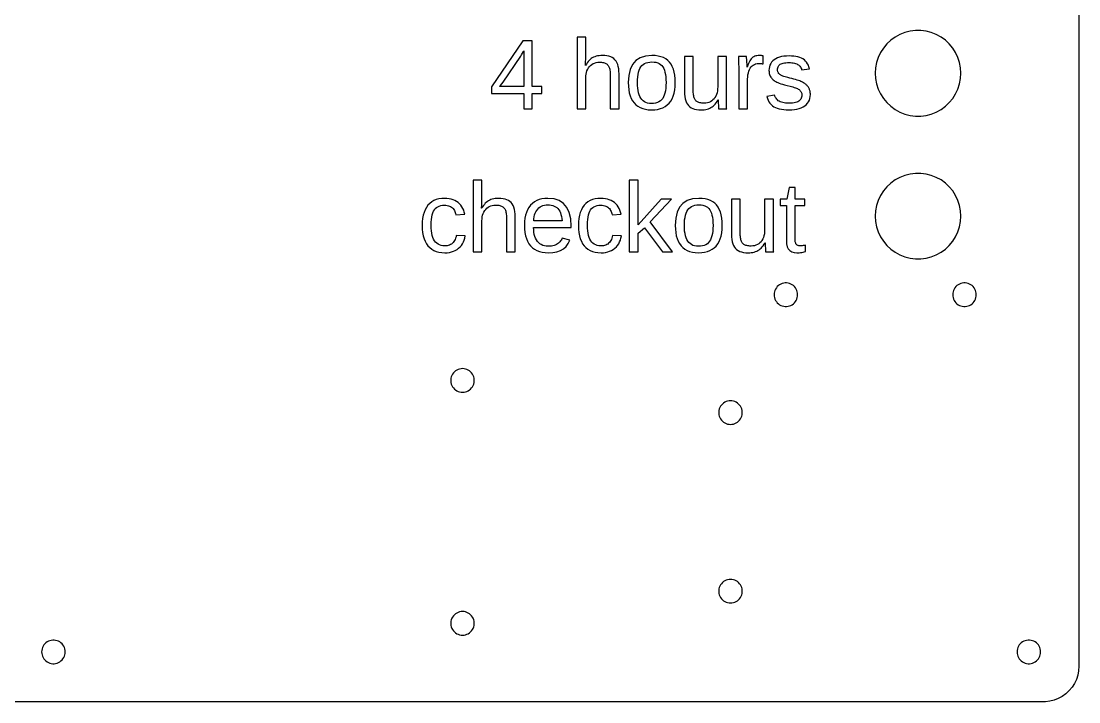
# Model space of a CAD drawing. Extents: x -144 to 144, y -100 to 100.
# Drawn here: x -4.5 to 143.5, y -100 to -4.7 of the extents above; entities that cross this region are included whole.
import ezdxf

# ---------------------------------------------------------------- set-up
doc = ezdxf.new("R2010")
doc.units = 0
doc.layers.get('0').update_dxf_attribs({"linetype": 'CONTINUOUS'})

msp = doc.modelspace()

# ---------------------------------------------------------------- linework, layer by layer
at = {"color": 7}
for points in [[(143.5, 95), (143.5, -95), (143.461, -95.6267), (143.343, -96.2434), (143.149, -96.8406), (142.882, -97.4088), (142.545, -97.9389), (142.145, -98.4227), (141.687, -98.8526), (141.179, -99.2216), (140.629, -99.5241), (140.045, -99.7553), (139.437, -99.9114), (138.814, -99.9901), (-138.814, -99.9901)], [(74.4975, -12.664), (74.5081, -12.383), (74.54, -12.119), (74.5932, -11.8719), (74.6676, -11.6418), (74.7633, -11.4286), (74.8803, -11.2323), (75.0185, -11.053), (75.1744, -10.8943), (75.3444, -10.7601), (75.5285, -10.6503), (75.7266, -10.5648), (75.9388, -10.5038), (76.1651, -10.4672), (76.4055, -10.455), (76.5658, -10.4586), (76.7158, -10.4695), (76.8555, -10.4875), (76.9849, -10.5128), (77.1041, -10.5453), (77.213, -10.5851), (77.3115, -10.632), (77.4012, -10.6864), (77.4834, -10.7491), (77.558, -10.82), (77.6252, -10.8991), (77.6848, -10.9865), (77.7369, -11.0821), (77.7815, -11.186), (77.8195, -11.3018), (77.8516, -11.4339), (77.8778, -11.5823), (77.8983, -11.7468), (77.9128, -11.9276), (77.9216, -12.1247), (77.9245, -12.338), (77.9245, -17), (79.1515, -17), (79.1515, -12.101), (79.1399, -11.7175), (79.1051, -11.3668), (79.0472, -11.049), (78.966, -10.7642), (78.8617, -10.5122), (78.7342, -10.2932), (78.5835, -10.107), (78.4084, -9.94916), (78.2075, -9.81558), (77.9809, -9.7063), (77.7287, -9.62129), (77.4507, -9.56058), (77.1469, -9.52415), (76.8175, -9.51201), (76.5807, -9.51889), (76.3559, -9.53952), (76.1431, -9.5739), (75.9424, -9.62206), (75.7537, -9.68394), (75.5771, -9.7596), (75.4125, -9.84901), (75.2575, -9.95285), (75.1089, -10.0724), (74.9669, -10.2075), (74.8313, -10.3584), (74.7022, -10.5249), (74.5796, -10.7071), (74.4635, -10.905), (74.4425, -10.905), (74.4735, -10.4), (74.4897, -10.0295), (74.497, -9.66899), (74.4975, -6.95201), (73.2765, -6.95201), (73.2765, -17), (74.4975, -17), (74.4975, -12.664)], [(122.124, -17.8937), (122.854, -17.7063), (123.555, -17.429), (124.215, -17.066), (124.825, -16.6231), (125.374, -16.1073), (125.854, -15.5267), (126.258, -14.8905), (126.579, -14.2087), (126.811, -13.4921), (126.953, -12.752), (127, -12), (126.953, -11.248), (126.811, -10.5079), (126.579, -9.79124), (126.258, -9.10947), (125.854, -8.47328), (125.374, -7.89272), (124.825, -7.37691), (124.215, -6.93402), (123.555, -6.57103), (122.854, -6.29366), (122.124, -6.10626), (121.377, -6.01183), (120.623, -6.01183), (119.876, -6.10626), (119.146, -6.29366), (118.445, -6.57103), (117.785, -6.93402), (117.175, -7.37691), (116.626, -7.89272), (116.146, -8.47328), (115.742, -9.10947), (115.421, -9.79124), (115.189, -10.5079), (115.047, -11.248), (115, -12), (115.047, -12.752), (115.189, -13.4921), (115.421, -14.2087), (115.742, -14.8905), (116.146, -15.5267), (116.626, -16.1073), (117.175, -16.6231), (117.785, -17.066), (118.445, -17.429), (119.146, -17.7063), (119.876, -17.8937), (120.623, -17.9882), (121.377, -17.9882), (122.124, -17.8937)], [(66.99, -14.827), (68.333, -14.827), (68.333, -13.864), (66.99, -13.864), (66.99, -7.464), (65.705, -7.464), (61.32, -13.881), (61.32, -14.827), (65.837, -14.827), (65.837, -17), (66.99, -17), (66.99, -14.827)], [(62.445, -13.864), (62.554, -13.729), (62.922, -13.23), (65.408, -9.60258), (65.5106, -9.43501), (65.7678, -8.97717), (65.8297, -8.85809), (65.837, -8.841), (65.837, -13.864), (62.445, -13.864)], [(84.1421, -17.1087), (84.5574, -17.051), (84.9413, -16.9548), (85.2939, -16.8201), (85.6151, -16.6469), (85.905, -16.4352), (86.1635, -16.185), (86.389, -15.8952), (86.5798, -15.5652), (86.7359, -15.1951), (86.8574, -14.7849), (86.9441, -14.3344), (86.9961, -13.8438), (87.0135, -13.313), (86.9972, -12.7773), (86.9485, -12.2833), (86.8673, -11.831), (86.7536, -11.4204), (86.6074, -11.0516), (86.4287, -10.7244), (86.2175, -10.439), (85.9722, -10.1931), (85.6905, -9.98497), (85.3724, -9.8147), (85.018, -9.68227), (84.6272, -9.58768), (84.2, -9.53093), (83.7365, -9.51201), (82.8618, -9.58958), (82.1216, -9.8223), (81.5161, -10.2101), (81.0451, -10.7531), (80.7086, -11.4513), (80.5068, -12.3046), (80.4395, -13.313), (80.4563, -13.8246), (80.5066, -14.3007), (80.5905, -14.7411), (80.7079, -15.146), (80.8589, -15.5153), (81.0434, -15.8489), (81.2615, -16.147), (81.5127, -16.4073), (81.7961, -16.6275), (82.1116, -16.8077), (82.4594, -16.9478), (82.8392, -17.0479), (83.2513, -17.108), (83.6955, -17.128), (84.1421, -17.1087)], [(90.8651, -17.1216), (91.0839, -17.1023), (91.2917, -17.0701), (91.4885, -17.0251), (91.6744, -16.9673), (91.8494, -16.8966), (92.0135, -16.813), (92.1693, -16.7137), (92.3197, -16.5962), (92.4647, -16.4606), (92.6043, -16.3069), (92.7384, -16.1351), (92.8672, -15.9451), (92.9904, -15.737), (93.0105, -15.737), (93.0585, -16.9496), (93.0645, -17), (94.2175, -17), (94.2066, -16.8979), (94.1974, -16.755), (94.1898, -16.5714), (94.184, -16.3469), (94.1798, -16.0817), (94.1765, -15.429), (94.1765, -9.64001), (92.9555, -9.64001), (92.9555, -13.901), (92.945, -14.1983), (92.9137, -14.4764), (92.8616, -14.7354), (92.7886, -14.9753), (92.6947, -15.196), (92.58, -15.3976), (92.4445, -15.58), (92.2908, -15.7405), (92.1218, -15.8763), (91.9376, -15.9875), (91.738, -16.0739), (91.5231, -16.1356), (91.2929, -16.1727), (91.0475, -16.185), (90.8803, -16.1814), (90.725, -16.1706), (90.5816, -16.1527), (90.4502, -16.1275), (90.3307, -16.0952), (90.2231, -16.0557), (90.1275, -16.009), (90.0415, -15.9539), (89.9625, -15.8896), (89.8904, -15.8161), (89.8253, -15.7336), (89.767, -15.6419), (89.7158, -15.541), (89.6714, -15.431), (89.6335, -15.3098), (89.6014, -15.1752), (89.5751, -15.0272), (89.5547, -14.866), (89.5401, -14.6913), (89.5314, -14.5033), (89.5285, -14.302), (89.5285, -9.64001), (88.3015, -9.64001), (88.3015, -14.539), (88.3129, -14.919), (88.3472, -15.267), (88.4045, -15.583), (88.4846, -15.867), (88.5877, -16.119), (88.7136, -16.339), (88.8625, -16.527), (89.0363, -16.6865), (89.2366, -16.8214), (89.4634, -16.9318), (89.7167, -17.0176), (89.9964, -17.0789), (90.3027, -17.1157), (90.6355, -17.128), (90.8651, -17.1216)], [(97.1204, -13.166), (97.1285, -12.8282), (97.1529, -12.5134), (97.1935, -12.2219), (97.2504, -11.9534), (97.3235, -11.7081), (97.4128, -11.486), (97.5184, -11.287), (97.6394, -11.113), (97.775, -10.9657), (97.9251, -10.8452), (98.0898, -10.7515), (98.2691, -10.6846), (98.463, -10.6444), (98.6714, -10.631), (98.7836, -10.6324), (98.8891, -10.6366), (98.9881, -10.6435), (99.0806, -10.6532), (99.1664, -10.6657), (99.2457, -10.681), (99.3184, -10.699), (99.3184, -9.58), (99.2472, -9.56197), (99.1762, -9.54671), (99.1056, -9.53421), (99.0353, -9.52449), (98.9654, -9.51756), (98.8957, -9.5134), (98.8264, -9.51201), (98.6362, -9.51907), (98.4586, -9.54025), (98.2936, -9.57556), (98.1414, -9.62498), (98.0017, -9.68854), (97.8748, -9.7662), (97.7604, -9.858), (97.6542, -9.96902), (97.5516, -10.1044), (97.4526, -10.2641), (97.3572, -10.448), (97.2653, -10.6564), (97.1771, -10.889), (97.0924, -11.146), (97.0654, -11.146), (97.061, -10.9202), (97.0379, -10.2748), (97.0114, -9.64001), (95.8584, -9.64001), (95.8785, -10.1632), (95.8919, -10.6596), (95.8986, -11.1292), (95.8994, -17), (97.1204, -17), (97.1204, -13.166)], [(103.33, -17.1166), (103.696, -17.0823), (104.037, -17.0251), (104.352, -16.9451), (104.641, -16.8423), (104.904, -16.7166), (105.142, -16.568), (105.351, -16.3984), (105.527, -16.2094), (105.672, -16.0011), (105.784, -15.7736), (105.865, -15.5267), (105.913, -15.2605), (105.929, -14.975), (105.926, -14.8572), (105.918, -14.7431), (105.904, -14.6328), (105.884, -14.5262), (105.859, -14.4234), (105.828, -14.3243), (105.792, -14.229), (105.751, -14.1371), (105.705, -14.0484), (105.655, -13.9629), (105.6, -13.8804), (105.54, -13.8011), (105.476, -13.725), (105.407, -13.652), (105.332, -13.5815), (105.25, -13.5128), (105.16, -13.446), (105.063, -13.381), (104.959, -13.3178), (104.847, -13.2565), (104.728, -13.197), (104.594, -13.1374), (104.438, -13.0763), (104.26, -13.0136), (104.059, -12.9495), (103.836, -12.8839), (103.591, -12.8167), (103.323, -12.748), (103.043, -12.6788), (102.793, -12.614), (102.571, -12.5536), (102.378, -12.4976), (102.214, -12.446), (102.079, -12.3988), (101.973, -12.356), (101.885, -12.3142), (101.802, -12.27), (101.727, -12.2233), (101.657, -12.1741), (101.595, -12.1225), (101.538, -12.0685), (101.488, -12.012), (101.445, -11.9518), (101.408, -11.8873), (101.378, -11.8184), (101.355, -11.7451), (101.338, -11.6674), (101.328, -11.5854), (101.325, -11.499), (101.333, -11.3602), (101.357, -11.2319), (101.398, -11.114), (101.454, -11.0066), (101.527, -10.9096), (101.616, -10.8231), (101.721, -10.747), (101.843, -10.681), (101.983, -10.625), (102.141, -10.5793), (102.317, -10.5437), (102.511, -10.5183), (102.722, -10.5031), (102.951, -10.498), (103.16, -10.5033), (103.356, -10.5193), (103.54, -10.5459), (103.711, -10.5832), (103.87, -10.6312), (104.016, -10.6898), (104.15, -10.759), (104.271, -10.8382), (104.378, -10.9268), (104.471, -11.0246), (104.549, -11.1317), (104.614, -11.2482), (104.665, -11.3739), (104.701, -11.509), (105.799, -11.373), (105.734, -11.1144), (105.647, -10.8768), (105.538, -10.6602), (105.408, -10.4646), (105.257, -10.2901), (105.084, -10.1365), (104.889, -10.004), (104.674, -9.89046), (104.438, -9.79437), (104.181, -9.71576), (103.905, -9.65462), (103.607, -9.61095), (103.289, -9.58475), (102.951, -9.576), (102.571, -9.58669), (102.218, -9.6187), (101.892, -9.67207), (101.593, -9.74678), (101.321, -9.84285), (101.075, -9.96025), (100.856, -10.099), (100.666, -10.2581), (100.504, -10.4367), (100.372, -10.6347), (100.27, -10.8522), (100.197, -11.089), (100.153, -11.3453), (100.138, -11.621), (100.143, -11.7719), (100.159, -11.9158), (100.184, -12.0528), (100.22, -12.183), (100.267, -12.3062), (100.323, -12.4226), (100.39, -12.532), (100.466, -12.6357), (100.55, -12.7349), (100.642, -12.8296), (100.742, -12.9198), (100.85, -13.0054), (100.966, -13.0865), (101.089, -13.163), (101.229, -13.2375), (101.394, -13.3124), (101.584, -13.3877), (101.799, -13.4634), (102.039, -13.5395), (102.303, -13.6161), (103.473, -13.923), (103.657, -13.9749), (103.825, -14.0308), (103.979, -14.0905), (104.117, -14.154), (104.24, -14.2215), (104.349, -14.2928), (104.442, -14.368), (104.522, -14.4485), (104.589, -14.5355), (104.644, -14.6292), (104.687, -14.7295), (104.718, -14.8364), (104.736, -14.9499), (104.742, -15.07), (104.733, -15.2254), (104.707, -15.3694), (104.662, -15.5018), (104.6, -15.6228), (104.521, -15.7324), (104.423, -15.8304), (104.308, -15.917), (104.174, -15.9918), (104.019, -16.0551), (103.844, -16.1069), (103.648, -16.1472), (103.432, -16.176), (103.195, -16.1933), (102.938, -16.199), (102.696, -16.1934), (102.47, -16.1766), (102.259, -16.1485), (102.064, -16.1092), (101.884, -16.0587), (101.72, -15.997), (101.572, -15.924), (101.438, -15.839), (101.318, -15.7411), (101.212, -15.6304), (101.119, -15.5069), (101.04, -15.3704), (100.975, -15.2211), (100.923, -15.059), (99.845, -15.269), (99.9199, -15.5321), (100.016, -15.7746), (100.134, -15.9964), (100.272, -16.1975), (100.432, -16.378), (100.614, -16.5378), (100.816, -16.677), (101.042, -16.7967), (101.294, -16.8979), (101.571, -16.9807), (101.874, -17.0452), (102.203, -17.0912), (102.558, -17.1188), (102.938, -17.128), (103.33, -17.1166)], [(83.4035, -16.2111), (83.1467, -16.1664), (82.912, -16.0919), (82.6995, -15.9876), (82.509, -15.8536), (82.3407, -15.6897), (82.1945, -15.496), (82.069, -15.2727), (81.9628, -15.0199), (81.8759, -14.7375), (81.8084, -14.4256), (81.7601, -14.0843), (81.7311, -13.7134), (81.7215, -13.313), (81.7313, -12.9023), (81.7607, -12.5239), (81.8096, -12.1779), (81.8782, -11.8642), (81.9664, -11.5828), (82.0741, -11.3337), (82.2015, -11.117), (82.3508, -10.9305), (82.5244, -10.7727), (82.7224, -10.6436), (82.9447, -10.5431), (83.1913, -10.4714), (83.4622, -10.4284), (83.7575, -10.414), (84.0503, -10.4281), (84.318, -10.4702), (84.5604, -10.5406), (84.7777, -10.639), (84.9698, -10.7655), (85.1367, -10.9202), (85.2785, -11.103), (85.3987, -11.3168), (85.5004, -11.5646), (85.5836, -11.8464), (85.6483, -12.1621), (85.6945, -12.5118), (85.7222, -12.8954), (85.7315, -13.313), (85.7218, -13.7256), (85.6929, -14.1058), (85.6446, -14.4536), (85.577, -14.7688), (85.4902, -15.0517), (85.384, -15.3021), (85.2585, -15.52), (85.1105, -15.7073), (84.9368, -15.8658), (84.7373, -15.9955), (84.5122, -16.0963), (84.2613, -16.1684), (83.9848, -16.2116), (83.6825, -16.226), (83.4035, -16.2111)], [(122.124, -37.8937), (122.854, -37.7063), (123.555, -37.429), (124.215, -37.066), (124.825, -36.6231), (125.374, -36.1073), (125.854, -35.5267), (126.258, -34.8905), (126.579, -34.2087), (126.811, -33.4921), (126.953, -32.752), (127, -32), (126.953, -31.248), (126.811, -30.5079), (126.579, -29.7912), (126.258, -29.1095), (125.854, -28.4733), (125.374, -27.8927), (124.825, -27.3769), (124.215, -26.934), (123.555, -26.571), (122.854, -26.2937), (122.124, -26.1063), (121.377, -26.0118), (120.623, -26.0118), (119.876, -26.1063), (119.146, -26.2937), (118.445, -26.571), (117.785, -26.934), (117.175, -27.3769), (116.626, -27.8927), (116.146, -28.4733), (115.742, -29.1095), (115.421, -29.7912), (115.189, -30.5079), (115.047, -31.248), (115, -32), (115.047, -32.752), (115.189, -33.4921), (115.421, -34.2087), (115.742, -34.8905), (116.146, -35.5267), (116.626, -36.1073), (117.175, -36.6231), (117.785, -37.066), (118.445, -37.429), (119.146, -37.7063), (119.876, -37.8937), (120.623, -37.9882), (121.377, -37.9882), (122.124, -37.8937)], [(59.9672, -32.664), (59.9779, -32.383), (60.0098, -32.119), (60.0629, -31.8719), (60.1374, -31.6418), (60.2331, -31.4286), (60.35, -31.2323), (60.4882, -31.053), (60.6441, -30.8943), (60.8141, -30.7601), (60.9982, -30.6503), (61.1963, -30.5648), (61.4086, -30.5038), (61.6349, -30.4672), (61.8752, -30.455), (62.0355, -30.4586), (62.1855, -30.4695), (62.3252, -30.4875), (62.4547, -30.5128), (62.5738, -30.5453), (62.6827, -30.5851), (62.7812, -30.632), (62.8709, -30.6864), (62.9531, -30.7491), (63.0277, -30.82), (63.0949, -30.8991), (63.1545, -30.9865), (63.2066, -31.0821), (63.2512, -31.186), (63.2892, -31.3018), (63.3213, -31.4339), (63.3475, -31.5823), (63.368, -31.7468), (63.3826, -31.9276), (63.3913, -32.1247), (63.3942, -32.338), (63.3942, -37), (64.6212, -37), (64.6212, -32.101), (64.6096, -31.7175), (64.5749, -31.3668), (64.5169, -31.049), (64.4358, -30.7642), (64.3315, -30.5122), (64.2039, -30.2932), (64.0532, -30.107), (63.8781, -29.9492), (63.6772, -29.8156), (63.4507, -29.7063), (63.1984, -29.6213), (62.9204, -29.5606), (62.6167, -29.5242), (62.2872, -29.512), (62.0504, -29.5189), (61.8256, -29.5395), (61.6129, -29.5739), (61.4121, -29.6221), (61.2235, -29.6839), (61.0468, -29.7596), (60.8822, -29.849), (60.7272, -29.9529), (60.5786, -30.0724), (60.4366, -30.2075), (60.301, -30.3584), (60.1719, -30.5249), (60.0493, -30.7071), (59.9332, -30.905), (59.9122, -30.905), (59.9432, -30.4), (59.9594, -30.0295), (59.9668, -29.669), (59.9672, -26.952), (58.7462, -26.952), (58.7462, -37), (59.9672, -37), (59.9672, -32.664)], [(81.8084, -34.381), (82.7184, -33.64), (85.2144, -37), (86.6444, -37), (83.4974, -32.803), (86.4874, -29.64), (85.0574, -29.64), (81.8084, -33.211), (81.8084, -26.952), (80.5884, -26.952), (80.5884, -37), (81.8084, -37), (81.8084, -34.381)], [(104.204, -37.1247), (104.382, -37.1147), (104.559, -37.0981), (104.734, -37.0748), (104.908, -37.0448), (105.082, -37.0082), (105.254, -36.965), (105.254, -36.063), (105.127, -36.0882), (105.01, -36.1095), (104.902, -36.127), (104.802, -36.1406), (104.711, -36.1503), (104.629, -36.1561), (104.556, -36.158), (104.44, -36.1536), (104.334, -36.1405), (104.239, -36.1185), (104.154, -36.0878), (104.079, -36.0483), (104.015, -36), (103.961, -35.943), (103.915, -35.8751), (103.877, -35.7942), (103.845, -35.7003), (103.821, -35.5935), (103.804, -35.4736), (103.793, -35.3408), (103.79, -35.195), (103.79, -30.528), (105.132, -30.528), (105.132, -29.64), (103.79, -29.64), (103.79, -27.976), (102.976, -27.976), (102.616, -29.64), (101.721, -29.64), (101.721, -30.528), (102.569, -30.528), (102.569, -35.456), (102.598, -35.8996), (102.688, -36.2749), (102.836, -36.582), (103.044, -36.8209), (103.312, -36.9915), (103.639, -37.0939), (104.026, -37.128), (104.204, -37.1247)], [(55.0935, -37.1149), (55.4033, -37.0758), (55.6964, -37.0106), (55.9729, -36.9194), (56.2326, -36.802), (56.4756, -36.6585), (56.702, -36.489), (56.9073, -36.2976), (57.0874, -36.0885), (57.2421, -35.8618), (57.3715, -35.6173), (57.4757, -35.3552), (57.5545, -35.0755), (57.608, -34.778), (56.374, -34.696), (56.3377, -34.9018), (56.2875, -35.0918), (56.2236, -35.2661), (56.1459, -35.4245), (56.0544, -35.5671), (55.9491, -35.694), (55.83, -35.805), (55.6999, -35.9005), (55.5609, -35.9813), (55.4132, -36.0475), (55.2566, -36.0989), (55.0912, -36.1356), (54.917, -36.1577), (54.734, -36.165), (54.4759, -36.1506), (54.2371, -36.1074), (54.0175, -36.0353), (53.8173, -35.9345), (53.6362, -35.8048), (53.4745, -35.6463), (53.332, -35.459), (53.2089, -35.2418), (53.1047, -34.9935), (53.0195, -34.7141), (52.9532, -34.4037), (52.9059, -34.0622), (52.8775, -33.6896), (52.868, -33.286), (52.8769, -32.8675), (52.9037, -32.4849), (52.9483, -32.1385), (53.0107, -31.828), (53.091, -31.5537), (53.1891, -31.3153), (53.305, -31.113), (53.4411, -30.9419), (53.5993, -30.7971), (53.7794, -30.6786), (53.9816, -30.5865), (54.2057, -30.5207), (54.4518, -30.4812), (54.72, -30.468), (54.9184, -30.4755), (55.1034, -30.4978), (55.275, -30.535), (55.4331, -30.5872), (55.5779, -30.6542), (55.7091, -30.7362), (55.827, -30.833), (55.9324, -30.9422), (56.0258, -31.0618), (56.1073, -31.1918), (56.1767, -31.3323), (56.2341, -31.4831), (56.2796, -31.6443), (56.313, -31.816), (57.567, -31.72), (57.5011, -31.4342), (57.4125, -31.1665), (57.3013, -30.917), (57.1675, -30.6856), (57.011, -30.4723), (56.8318, -30.2771), (56.63, -30.1), (56.409, -29.944), (56.1724, -29.812), (55.92, -29.704), (55.652, -29.62), (55.3684, -29.56), (55.069, -29.524), (54.754, -29.512), (54.3324, -29.5319), (53.9398, -29.5915), (53.576, -29.6909), (53.2412, -29.83), (52.9352, -30.0089), (52.6582, -30.2276), (52.41, -30.486), (52.1932, -30.7822), (52.0098, -31.1143), (51.8598, -31.4823), (51.7431, -31.8862), (51.6597, -32.3259), (51.6097, -32.8015), (51.593, -33.313), (51.6096, -33.8282), (51.6594, -34.307), (51.7425, -34.7493), (51.8588, -35.1551), (52.0083, -35.5245), (52.191, -35.8575), (52.407, -36.154), (52.6545, -36.4124), (52.9319, -36.6311), (53.2392, -36.81), (53.5763, -36.9491), (53.9433, -37.0485), (54.3402, -37.1081), (54.767, -37.128), (55.0935, -37.1149)], [(69.8882, -37.0924), (70.4536, -36.9858), (70.9505, -36.808), (71.3788, -36.5592), (71.7385, -36.2392), (72.0296, -35.8482), (72.2522, -35.386), (71.1812, -35.08), (71.1263, -35.2168), (71.0588, -35.3467), (70.9786, -35.4696), (70.8857, -35.5856), (70.7802, -35.6947), (70.662, -35.7968), (70.5312, -35.892), (70.3876, -35.9772), (70.231, -36.0492), (70.0616, -36.1082), (69.8791, -36.1541), (69.6838, -36.1868), (69.4754, -36.2065), (69.2542, -36.213), (68.9763, -36.1991), (68.7181, -36.1572), (68.4796, -36.0874), (68.2607, -35.9897), (68.0616, -35.864), (67.882, -35.7105), (67.7222, -35.529), (67.5832, -35.3216), (67.4656, -35.0906), (67.3693, -34.8363), (67.2944, -34.5584), (67.241, -34.2571), (67.2089, -33.9323), (67.1982, -33.584), (72.4492, -33.584), (72.4492, -33.421), (72.383, -32.3839), (72.1845, -31.5064), (71.8536, -30.7884), (71.3903, -30.23), (70.7946, -29.8311), (70.0666, -29.5918), (69.2062, -29.512), (68.7686, -29.5318), (68.3607, -29.5913), (67.9828, -29.6904), (67.6346, -29.8291), (67.3163, -30.0074), (67.0278, -30.2254), (66.7692, -30.483), (66.5429, -30.7775), (66.3514, -31.1066), (66.1947, -31.4704), (66.0729, -31.8688), (65.9858, -32.3019), (65.9336, -32.7696), (65.9162, -33.272), (65.9336, -33.7999), (65.9858, -34.2892), (66.0729, -34.7401), (66.1947, -35.1523), (66.3514, -35.5261), (66.5429, -35.8613), (66.7692, -36.158), (67.0288, -36.4154), (67.3202, -36.6331), (67.6434, -36.8113), (67.9984, -36.9498), (68.3852, -37.0488), (68.8038, -37.1082), (69.2542, -37.128), (69.8882, -37.0924)], [(76.9607, -37.1149), (77.2705, -37.0758), (77.5636, -37.0106), (77.8401, -36.9194), (78.0998, -36.802), (78.3428, -36.6585), (78.5692, -36.489), (78.7745, -36.2976), (78.9546, -36.0885), (79.1093, -35.8618), (79.2387, -35.6173), (79.3428, -35.3552), (79.4217, -35.0755), (79.4752, -34.778), (78.2412, -34.696), (78.2048, -34.9018), (78.1547, -35.0918), (78.0908, -35.2661), (78.0131, -35.4245), (77.9216, -35.5671), (77.8163, -35.694), (77.6972, -35.805), (77.5671, -35.9005), (77.4281, -35.9813), (77.2804, -36.0475), (77.1238, -36.0989), (76.9584, -36.1356), (76.7842, -36.1577), (76.6012, -36.165), (76.3431, -36.1506), (76.1043, -36.1074), (75.8847, -36.0353), (75.6844, -35.9345), (75.5034, -35.8048), (75.3417, -35.6463), (75.1992, -35.459), (75.0761, -35.2418), (74.9719, -34.9935), (74.8867, -34.7141), (74.8204, -34.4037), (74.7731, -34.0622), (74.7446, -33.6896), (74.7352, -33.286), (74.7441, -32.8675), (74.7709, -32.4849), (74.8154, -32.1385), (74.8779, -31.828), (74.9581, -31.5537), (75.0562, -31.3153), (75.1722, -31.113), (75.3083, -30.9419), (75.4665, -30.7971), (75.6466, -30.6786), (75.8488, -30.5865), (76.0729, -30.5207), (76.319, -30.4812), (76.5872, -30.468), (76.7856, -30.4755), (76.9706, -30.4978), (77.1422, -30.535), (77.3003, -30.5872), (77.445, -30.6542), (77.5763, -30.7362), (77.6942, -30.833), (77.7996, -30.9422), (77.893, -31.0618), (77.9745, -31.1918), (78.0439, -31.3323), (78.1013, -31.4831), (78.1467, -31.6443), (78.1802, -31.816), (79.4342, -31.72), (79.3683, -31.4342), (79.2797, -31.1665), (79.1685, -30.917), (79.0347, -30.6856), (78.8782, -30.4723), (78.699, -30.2771), (78.4972, -30.1), (78.2762, -29.944), (78.0396, -29.812), (77.7872, -29.704), (77.5192, -29.62), (77.2355, -29.56), (76.9362, -29.524), (76.6212, -29.512), (76.1996, -29.5319), (75.807, -29.5915), (75.4432, -29.6909), (75.1084, -29.83), (74.8024, -30.0089), (74.5253, -30.2276), (74.2772, -30.486), (74.0604, -30.7822), (73.877, -31.1143), (73.727, -31.4823), (73.6102, -31.8862), (73.5269, -32.3259), (73.4769, -32.8015), (73.4602, -33.313), (73.4768, -33.8282), (73.5266, -34.307), (73.6097, -34.7493), (73.726, -35.1551), (73.8755, -35.5245), (74.0582, -35.8575), (74.2742, -36.154), (74.5217, -36.4124), (74.7991, -36.6311), (75.1063, -36.81), (75.4435, -36.9491), (75.8105, -37.0485), (76.2074, -37.1081), (76.6342, -37.128), (76.9607, -37.1149)], [(90.7173, -37.1087), (91.1326, -37.051), (91.5165, -36.9548), (91.869, -36.8201), (92.1903, -36.6469), (92.4801, -36.4352), (92.7387, -36.185), (92.9642, -35.8952), (93.155, -35.5652), (93.3111, -35.1951), (93.4326, -34.7849), (93.5193, -34.3344), (93.5713, -33.8438), (93.5887, -33.313), (93.5724, -32.7773), (93.5237, -32.2833), (93.4425, -31.831), (93.3288, -31.4204), (93.1826, -31.0516), (93.0039, -30.7244), (92.7927, -30.439), (92.5473, -30.1931), (92.2657, -29.985), (91.9476, -29.8147), (91.5932, -29.6823), (91.2024, -29.5877), (90.7752, -29.5309), (90.3117, -29.512), (89.437, -29.5896), (88.6968, -29.8223), (88.0912, -30.2101), (87.6203, -30.7531), (87.2838, -31.4513), (87.082, -32.3046), (87.0147, -33.313), (87.0314, -33.8246), (87.0818, -34.3007), (87.1657, -34.7411), (87.2831, -35.146), (87.4341, -35.5153), (87.6186, -35.8489), (87.8367, -36.147), (88.0879, -36.4073), (88.3713, -36.6275), (88.6868, -36.8077), (89.0346, -36.9478), (89.4144, -37.0479), (89.8265, -37.108), (90.2707, -37.128), (90.7173, -37.1087)], [(67.2112, -32.648), (67.2327, -32.3594), (67.2738, -32.089), (67.3345, -31.8368), (67.4148, -31.6028), (67.5147, -31.387), (67.6342, -31.1894), (67.7732, -31.01), (67.9296, -30.8519), (68.1011, -30.7181), (68.2877, -30.6086), (68.4895, -30.5235), (68.7063, -30.4627), (68.9382, -30.4262), (69.1852, -30.414), (69.439, -30.4249), (69.6753, -30.4577), (69.8941, -30.5123), (70.0954, -30.5887), (70.2792, -30.687), (70.4454, -30.8071), (70.5942, -30.949), (70.7266, -31.1145), (70.843, -31.3057), (70.9436, -31.5226), (71.0283, -31.7653), (71.0972, -32.0338), (71.1501, -32.328), (71.1872, -32.648), (67.2112, -32.648)], [(89.9787, -36.2111), (89.7219, -36.1664), (89.4872, -36.0919), (89.2747, -35.9876), (89.0842, -35.8536), (88.9159, -35.6897), (88.7697, -35.496), (88.6442, -35.2727), (88.538, -35.0199), (88.4511, -34.7375), (88.3836, -34.4256), (88.3353, -34.0843), (88.3063, -33.7134), (88.2967, -33.313), (88.3065, -32.9023), (88.3359, -32.5239), (88.3848, -32.1779), (88.4534, -31.8642), (88.5416, -31.5828), (88.6493, -31.3337), (88.7767, -31.117), (88.926, -30.9305), (89.0996, -30.7727), (89.2976, -30.6436), (89.5199, -30.5431), (89.7665, -30.4714), (90.0374, -30.4284), (90.3327, -30.414), (90.6255, -30.4281), (90.8932, -30.4702), (91.1356, -30.5406), (91.3529, -30.639), (91.545, -30.7655), (91.7119, -30.9202), (91.8537, -31.103), (91.9739, -31.3168), (92.0756, -31.5646), (92.1588, -31.8464), (92.2235, -32.1621), (92.2697, -32.5118), (92.2974, -32.8954), (92.3067, -33.313), (92.297, -33.7256), (92.2681, -34.1058), (92.2198, -34.4536), (92.1522, -34.7688), (92.0654, -35.0517), (91.9592, -35.3021), (91.8337, -35.52), (91.6857, -35.7073), (91.512, -35.8658), (91.3125, -35.9955), (91.0874, -36.0963), (90.8365, -36.1684), (90.56, -36.2116), (90.2577, -36.226), (89.9787, -36.2111)], [(97.4403, -37.1216), (97.6591, -37.1023), (97.8669, -37.0701), (98.0637, -37.0251), (98.2496, -36.9673), (98.4246, -36.8966), (98.5887, -36.813), (98.7445, -36.7137), (98.8949, -36.5962), (99.0399, -36.4606), (99.1795, -36.3069), (99.3136, -36.1351), (99.4424, -35.9451), (99.5656, -35.737), (99.5856, -35.737), (99.6337, -36.9496), (99.6396, -37), (100.793, -37), (100.782, -36.8979), (100.773, -36.755), (100.765, -36.5714), (100.759, -36.3469), (100.755, -36.0817), (100.752, -35.429), (100.752, -29.64), (99.5307, -29.64), (99.5307, -33.901), (99.5202, -34.1983), (99.4889, -34.4764), (99.4368, -34.7354), (99.3638, -34.9753), (99.2699, -35.196), (99.1552, -35.3976), (99.0197, -35.58), (98.866, -35.7405), (98.697, -35.8763), (98.5128, -35.9875), (98.3132, -36.0739), (98.0983, -36.1356), (97.8681, -36.1727), (97.6227, -36.185), (97.4555, -36.1814), (97.3002, -36.1706), (97.1568, -36.1527), (97.0254, -36.1275), (96.9059, -36.0952), (96.7983, -36.0557), (96.7027, -36.009), (96.6167, -35.9539), (96.5377, -35.8896), (96.4656, -35.8161), (96.4005, -35.7336), (96.3422, -35.6419), (96.291, -35.541), (96.2466, -35.431), (96.2087, -35.3098), (96.1766, -35.1752), (96.1503, -35.0272), (96.1299, -34.866), (96.1153, -34.6913), (96.1066, -34.5033), (96.1037, -34.302), (96.1037, -29.64), (94.8766, -29.64), (94.8766, -34.539), (94.8881, -34.919), (94.9224, -35.267), (94.9797, -35.583), (95.0598, -35.867), (95.1629, -36.119), (95.2888, -36.339), (95.4377, -36.527), (95.6115, -36.6865), (95.8118, -36.8214), (96.0386, -36.9318), (96.2919, -37.0176), (96.5716, -37.0789), (96.8779, -37.1157), (97.2106, -37.128), (97.4403, -37.1216)], [(102.809, -44.6208), (103.01, -44.5692), (103.203, -44.493), (103.384, -44.3931), (103.552, -44.2713), (103.703, -44.1295), (103.835, -43.9698), (103.946, -43.7949), (104.034, -43.6074), (104.098, -43.4103), (104.137, -43.2068), (104.15, -43), (104.137, -42.7932), (104.098, -42.5897), (104.034, -42.3926), (103.946, -42.2051), (103.835, -42.0302), (103.703, -41.8705), (103.552, -41.7287), (103.384, -41.6069), (103.203, -41.507), (103.01, -41.4308), (102.809, -41.3792), (102.604, -41.3532), (102.396, -41.3532), (102.191, -41.3792), (101.99, -41.4308), (101.797, -41.507), (101.616, -41.6069), (101.448, -41.7287), (101.297, -41.8705), (101.165, -42.0302), (101.054, -42.2051), (100.966, -42.3926), (100.902, -42.5897), (100.863, -42.7932), (100.85, -43), (100.863, -43.2068), (100.902, -43.4103), (100.966, -43.6074), (101.054, -43.7949), (101.165, -43.9698), (101.297, -44.1295), (101.448, -44.2713), (101.616, -44.3931), (101.797, -44.493), (101.99, -44.5692), (102.191, -44.6208), (102.396, -44.6467), (102.604, -44.6467), (102.809, -44.6208)], [(127.809, -44.6208), (128.01, -44.5692), (128.203, -44.493), (128.384, -44.3931), (128.552, -44.2713), (128.703, -44.1295), (128.835, -43.9698), (128.946, -43.7949), (129.034, -43.6074), (129.098, -43.4103), (129.137, -43.2068), (129.15, -43), (129.137, -42.7932), (129.098, -42.5897), (129.034, -42.3926), (128.946, -42.2051), (128.835, -42.0302), (128.703, -41.8705), (128.552, -41.7287), (128.384, -41.6069), (128.203, -41.507), (128.01, -41.4308), (127.809, -41.3792), (127.604, -41.3532), (127.396, -41.3532), (127.191, -41.3792), (126.99, -41.4308), (126.797, -41.507), (126.616, -41.6069), (126.448, -41.7287), (126.297, -41.8705), (126.165, -42.0302), (126.054, -42.2051), (125.966, -42.3926), (125.902, -42.5897), (125.863, -42.7932), (125.85, -43), (125.863, -43.2068), (125.902, -43.4103), (125.966, -43.6074), (126.054, -43.7949), (126.165, -43.9698), (126.297, -44.1295), (126.448, -44.2713), (126.616, -44.3931), (126.797, -44.493), (126.99, -44.5692), (127.191, -44.6208), (127.396, -44.6467), (127.604, -44.6467), (127.809, -44.6208)], [(57.4568, -56.637), (57.6603, -56.5982), (57.8574, -56.5341), (58.0449, -56.4459), (58.2198, -56.3349), (58.3795, -56.2028), (58.5213, -56.0518), (58.6431, -55.8841), (58.743, -55.7025), (58.8192, -55.5099), (58.8708, -55.3092), (58.8967, -55.1036), (58.8967, -54.8964), (58.8708, -54.6908), (58.8192, -54.4901), (58.743, -54.2975), (58.6431, -54.1159), (58.5213, -53.9483), (58.3795, -53.7972), (58.2198, -53.6651), (58.0449, -53.5541), (57.8574, -53.4659), (57.6603, -53.4018), (57.4568, -53.363), (57.25, -53.35), (57.0432, -53.363), (56.8397, -53.4018), (56.6426, -53.4659), (56.4551, -53.5541), (56.2802, -53.6651), (56.1205, -53.7972), (55.9787, -53.9483), (55.8569, -54.1159), (55.757, -54.2975), (55.6808, -54.4901), (55.6292, -54.6908), (55.6033, -54.8964), (55.6033, -55.1036), (55.6292, -55.3092), (55.6808, -55.5099), (55.757, -55.7025), (55.8569, -55.8841), (55.9787, -56.0518), (56.1205, -56.2028), (56.2802, -56.3349), (56.4551, -56.4459), (56.6426, -56.5341), (56.8397, -56.5982), (57.0432, -56.637), (57.25, -56.65), (57.4568, -56.637)], [(94.9568, -61.137), (95.1603, -61.0982), (95.3574, -61.0341), (95.5449, -60.9459), (95.7198, -60.8349), (95.8795, -60.7028), (96.0213, -60.5518), (96.1431, -60.3841), (96.243, -60.2025), (96.3192, -60.0099), (96.3708, -59.8092), (96.3967, -59.6036), (96.3967, -59.3964), (96.3708, -59.1908), (96.3192, -58.9901), (96.243, -58.7975), (96.1431, -58.6159), (96.0213, -58.4483), (95.8795, -58.2972), (95.7198, -58.1651), (95.5449, -58.0541), (95.3574, -57.9659), (95.1603, -57.9018), (94.9568, -57.863), (94.75, -57.85), (94.5432, -57.863), (94.3397, -57.9018), (94.1426, -57.9659), (93.9551, -58.0541), (93.7802, -58.1651), (93.6205, -58.2972), (93.4787, -58.4483), (93.3569, -58.6159), (93.257, -58.7975), (93.1808, -58.9901), (93.1292, -59.1908), (93.1033, -59.3964), (93.1033, -59.6036), (93.1292, -59.8092), (93.1808, -60.0099), (93.257, -60.2025), (93.3569, -60.3841), (93.4787, -60.5518), (93.6205, -60.7028), (93.7802, -60.8349), (93.9551, -60.9459), (94.1426, -61.0341), (94.3397, -61.0982), (94.5432, -61.137), (94.75, -61.15), (94.9568, -61.137)], [(94.9568, -86.137), (95.1603, -86.0982), (95.3574, -86.0341), (95.5449, -85.9459), (95.7198, -85.8349), (95.8795, -85.7028), (96.0213, -85.5517), (96.1431, -85.3841), (96.243, -85.2025), (96.3192, -85.0099), (96.3708, -84.8092), (96.3967, -84.6036), (96.3967, -84.3964), (96.3708, -84.1908), (96.3192, -83.9901), (96.243, -83.7975), (96.1431, -83.6159), (96.0213, -83.4482), (95.8795, -83.2972), (95.7198, -83.1651), (95.5449, -83.0541), (95.3574, -82.9659), (95.1603, -82.9018), (94.9568, -82.863), (94.75, -82.85), (94.5432, -82.863), (94.3397, -82.9018), (94.1426, -82.9659), (93.9551, -83.0541), (93.7802, -83.1651), (93.6205, -83.2972), (93.4787, -83.4482), (93.3569, -83.6159), (93.257, -83.7975), (93.1808, -83.9901), (93.1292, -84.1908), (93.1033, -84.3964), (93.1033, -84.6036), (93.1292, -84.8092), (93.1808, -85.0099), (93.257, -85.2025), (93.3569, -85.3841), (93.4787, -85.5517), (93.6205, -85.7028), (93.7802, -85.8349), (93.9551, -85.9459), (94.1426, -86.0341), (94.3397, -86.0982), (94.5432, -86.137), (94.75, -86.15), (94.9568, -86.137)], [(57.4568, -90.637), (57.6603, -90.5982), (57.8574, -90.5341), (58.0449, -90.4459), (58.2198, -90.3349), (58.3795, -90.2028), (58.5213, -90.0517), (58.6431, -89.8841), (58.743, -89.7025), (58.8192, -89.5099), (58.8708, -89.3092), (58.8967, -89.1036), (58.8967, -88.8964), (58.8708, -88.6908), (58.8192, -88.4901), (58.743, -88.2975), (58.6431, -88.1159), (58.5213, -87.9482), (58.3795, -87.7972), (58.2198, -87.6651), (58.0449, -87.5541), (57.8574, -87.4659), (57.6603, -87.4018), (57.4568, -87.363), (57.25, -87.35), (57.0432, -87.363), (56.8397, -87.4018), (56.6426, -87.4659), (56.4551, -87.5541), (56.2802, -87.6651), (56.1205, -87.7972), (55.9787, -87.9482), (55.8569, -88.1159), (55.757, -88.2975), (55.6808, -88.4901), (55.6292, -88.6908), (55.6033, -88.8964), (55.6033, -89.1036), (55.6292, -89.3092), (55.6808, -89.5099), (55.757, -89.7025), (55.8569, -89.8841), (55.9787, -90.0517), (56.1205, -90.2028), (56.2802, -90.3349), (56.4551, -90.4459), (56.6426, -90.5341), (56.8397, -90.5982), (57.0432, -90.637), (57.25, -90.65), (57.4568, -90.637)], [(0.309174, -94.6208), (0.509872, -94.5692), (0.70253, -94.493), (0.884109, -94.3931), (1.05174, -94.2713), (1.20279, -94.1295), (1.33487, -93.9698), (1.44589, -93.7949), (1.53412, -93.6074), (1.59816, -93.4103), (1.63698, -93.2068), (1.64999, -93), (1.63698, -92.7932), (1.59816, -92.5897), (1.53412, -92.3926), (1.44589, -92.2051), (1.33487, -92.0302), (1.20279, -91.8705), (1.05174, -91.7287), (0.884109, -91.6069), (0.70253, -91.507), (0.509872, -91.4308), (0.309174, -91.3792), (0.103592, -91.3532), (-0.103592, -91.3532), (-0.309174, -91.3792), (-0.509872, -91.4308), (-0.70253, -91.507), (-0.884109, -91.6069), (-1.05174, -91.7287), (-1.20279, -91.8705), (-1.33487, -92.0302), (-1.44589, -92.2051), (-1.53412, -92.3926), (-1.59816, -92.5897), (-1.63698, -92.7932), (-1.64999, -93), (-1.63698, -93.2068), (-1.59816, -93.4103), (-1.53412, -93.6074), (-1.44589, -93.7949), (-1.33487, -93.9698), (-1.20279, -94.1295), (-1.05174, -94.2713), (-0.884109, -94.3931), (-0.70253, -94.493), (-0.509872, -94.5692), (-0.309174, -94.6208), (-0.103592, -94.6467), (0.103592, -94.6467), (0.309174, -94.6208)], [(136.809, -94.6208), (137.01, -94.5692), (137.203, -94.493), (137.384, -94.3931), (137.552, -94.2713), (137.703, -94.1295), (137.835, -93.9698), (137.946, -93.7949), (138.034, -93.6074), (138.098, -93.4103), (138.137, -93.2068), (138.15, -93), (138.137, -92.7932), (138.098, -92.5897), (138.034, -92.3926), (137.946, -92.2051), (137.835, -92.0302), (137.703, -91.8705), (137.552, -91.7287), (137.384, -91.6069), (137.203, -91.507), (137.01, -91.4308), (136.809, -91.3792), (136.604, -91.3532), (136.396, -91.3532), (136.191, -91.3792), (135.99, -91.4308), (135.797, -91.507), (135.616, -91.6069), (135.448, -91.7287), (135.297, -91.8705), (135.165, -92.0302), (135.054, -92.2051), (134.966, -92.3926), (134.902, -92.5897), (134.863, -92.7932), (134.85, -93), (134.863, -93.2068), (134.902, -93.4103), (134.966, -93.6074), (135.054, -93.7949), (135.165, -93.9698), (135.297, -94.1295), (135.448, -94.2713), (135.616, -94.3931), (135.797, -94.493), (135.99, -94.5692), (136.191, -94.6208), (136.396, -94.6467), (136.604, -94.6467), (136.809, -94.6208)]]:
    msp.add_lwpolyline(points, dxfattribs=at)

doc.saveas('drawing.dxf')
